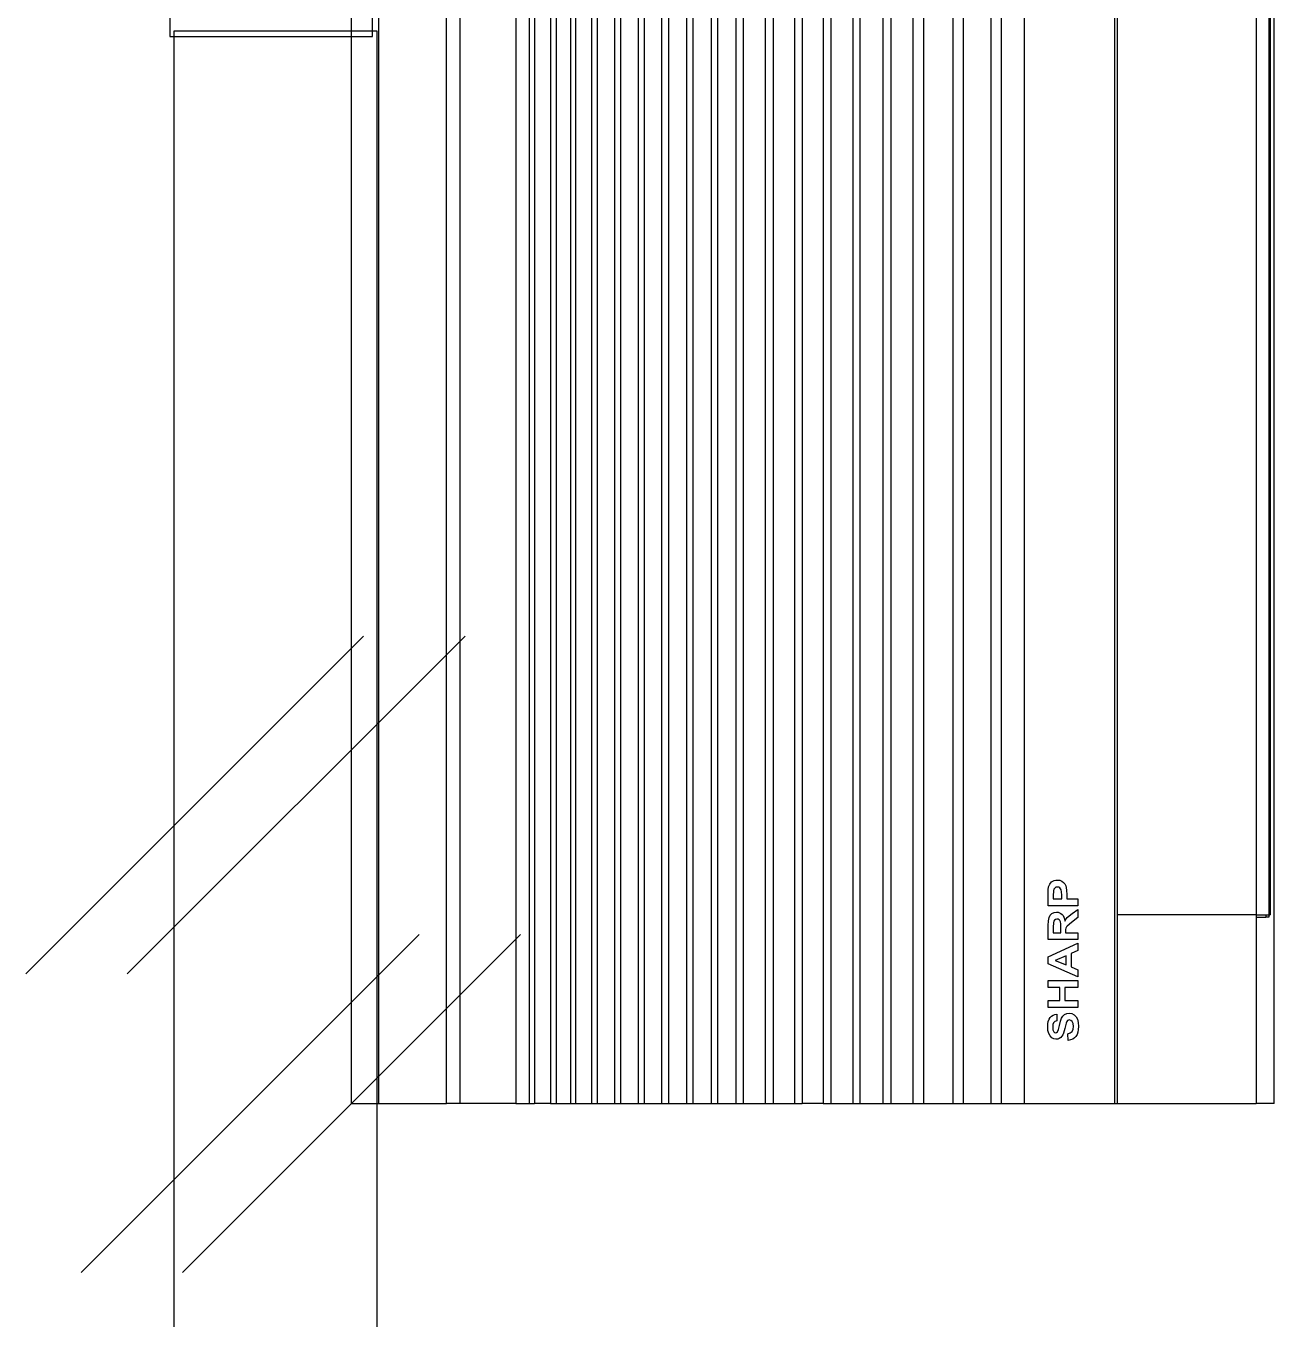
# Model space of a CAD drawing. Header units: millimetres. Extents: x 982 to 80582, y 687 to 58800.
# Drawn here: x 21107 to 22031, y 42180 to 43137 of the extents above; entities that cross this region are included whole.
import ezdxf

# ---------------------------------------------------------------- set-up
doc = ezdxf.new("R2010")
doc.units = ezdxf.units.MM
for name, color, linetype in [('A-WALL', 1, 'Continuous'), ('A-WIN', 9, 'Continuous'), ('A-WLH', 7, 'Continuous'), ('Edges', 7, 'Continuous')]:
    doc.layers.add(name, color=color, linetype=linetype)

# ---------------------------------------------------------------- blocks, each defined once
blk = doc.blocks.new('A$C04C40081')
at = {"layer": 'A-WIN', "color": 8}
for p, q in [((850, 150), (50, 150)), ((850, 75), (50, 75)), ((850, 0), (50, 0))]:
    blk.add_line(p, q, dxfattribs=at)
at = {"layer": 'A-WIN', "color": 8, "linetype": 'Continuous'}
for points in [[(50, 150), (0, 150), (0, 0), (50, 0)], [(850, 150), (900, 150), (900, 0), (850, 0)]]:
    blk.add_lwpolyline(points, close=True, dxfattribs=at)
blk = doc.blocks.new('air con')
at = {"layer": 'Edges'}
for p, q in [((71.402, 41.898), (152.402, 41.898)), ((71.402, 41.898), (71.402, 41.095)), ((71.402, 41.095), (152.402, 41.095)), ((71.402, 41.095), (71.402, 39.122)), ((71.402, 39.122), (152.402, 39.122)), ((71.402, 38.724), (71.402, 39.122)), ((152.402, 38.724), (71.402, 38.724)), ((71.402, 37.092), (71.402, 38.724)), ((71.402, 37.092), (71.402, 36.701)), ((152.402, 37.092), (71.402, 37.092)), ((152.402, 36.701), (71.402, 36.701)), ((71.402, 36.701), (71.402, 36.542)), ((152.402, 36.542), (71.402, 36.542)), ((71.402, 36.078), (71.402, 36.542)), ((152.402, 36.078), (71.402, 36.078)), ((71.402, 36.078), (71.402, 35.914)), ((152.402, 35.914), (71.402, 35.914)), ((71.402, 35.914), (71.402, 35.493)), ((71.402, 35.493), (71.402, 35.34)), ((152.402, 35.493), (71.402, 35.493)), ((152.402, 35.34), (71.402, 35.34)), ((71.402, 35.34), (71.402, 34.877)), ((152.402, 34.877), (71.402, 34.877)), ((71.402, 34.877), (71.402, 34.709)), ((152.402, 34.709), (71.402, 34.709)), ((71.402, 34.709), (71.402, 34.207)), ((152.402, 34.207), (71.402, 34.207)), ((71.402, 34.207), (71.402, 34.022)), ((71.402, 34.022), (71.402, 33.51)), ((152.402, 34.022), (71.402, 34.022)), ((152.402, 33.51), (71.402, 33.51)), ((71.402, 33.51), (71.402, 33.335)), ((152.402, 33.335), (71.402, 33.335)), ((71.402, 33.335), (71.402, 32.826)), ((152.402, 32.826), (71.402, 32.826)), ((71.402, 32.826), (71.402, 32.625)), ((152.402, 32.625), (71.402, 32.625)), ((71.402, 32.625), (71.402, 32.098)), ((152.402, 32.098), (71.402, 32.098)), ((71.402, 32.098), (71.402, 31.911)), ((152.402, 31.911), (71.402, 31.911)), ((71.402, 31.911), (71.402, 31.378)), ((152.402, 31.378), (71.402, 31.378)), ((71.402, 31.378), (71.402, 31.189)), ((152.402, 31.189), (71.402, 31.189)), ((71.402, 31.189), (71.402, 30.654)), ((152.402, 30.654), (71.402, 30.654)), ((71.402, 30.654), (71.402, 30.439)), ((152.402, 30.439), (71.402, 30.439)), ((71.402, 30.439), (71.402, 29.791)), ((152.402, 29.791), (71.402, 29.791)), ((71.402, 29.791), (71.402, 29.562)), ((71.402, 29.562), (71.402, 28.935)), ((152.402, 29.562), (71.402, 29.562)), ((152.402, 28.935), (71.402, 28.935)), ((71.402, 28.935), (71.402, 28.714)), ((152.402, 28.714), (71.402, 28.714)), ((71.402, 28.092), (71.402, 28.714)), ((152.402, 28.092), (71.402, 28.092)), ((71.402, 28.092), (71.402, 27.871)), ((71.402, 27.871), (71.402, 27.226)), ((152.402, 27.871), (71.402, 27.871)), ((152.402, 27.226), (71.402, 27.226)), ((71.402, 27.226), (71.402, 27.024)), ((71.402, 27.024), (71.402, 26.349)), ((152.402, 27.024), (71.402, 27.024)), ((152.402, 26.349), (71.402, 26.349)), ((71.402, 26.349), (71.402, 26.117)), ((152.402, 26.117), (71.402, 26.117)), ((71.402, 26.117), (71.402, 25.469)), ((152.402, 25.469), (71.402, 25.469)), ((71.402, 25.469), (71.402, 25.162)), ((152.402, 25.162), (71.402, 25.162)), ((71.402, 25.162), (71.402, 24.304)), ((152.402, 24.304), (71.402, 24.304)), ((71.402, 24.304), (71.402, 24.002)), ((152.402, 24.002), (71.402, 24.002)), ((71.402, 24.002), (71.402, 23.184)), ((71.402, 23.184), (71.402, 22.883)), ((152.402, 23.184), (71.402, 23.184)), ((152.402, 22.883), (71.402, 22.883)), ((71.402, 22.883), (71.402, 22.213)), ((152.402, 22.213), (71.402, 22.213)), ((71.402, 22.213), (71.402, 19.568)), ((73.283, 21.282), (73.294, 21.346)), ((73.289, 21.232), (73.283, 21.282)), ((73.306, 21.186), (73.289, 21.232)), ((73.294, 21.346), (73.326, 21.406)), ((73.326, 21.406), (73.378, 21.457)), ((73.378, 21.457), (73.448, 21.494)), ((73.448, 21.494), (73.537, 21.517)), ((73.481, 21.324), (73.473, 21.293)), ((73.473, 21.293), (73.48, 21.265)), ((73.48, 21.265), (73.502, 21.241)), ((73.504, 21.347), (73.481, 21.324)), ((73.502, 21.241), (73.567, 21.212)), ((73.563, 21.371), (73.504, 21.347)), ((73.537, 21.517), (73.642, 21.525)), ((73.64, 21.379), (73.563, 21.371)), ((73.567, 21.212), (73.685, 21.182)), ((73.713, 21.372), (73.64, 21.379)), ((73.642, 21.525), (73.729, 21.52)), ((73.766, 21.35), (73.713, 21.372)), ((73.729, 21.52), (73.804, 21.507)), ((73.8, 21.311), (73.766, 21.35)), ((73.82, 21.253), (73.8, 21.311)), ((73.804, 21.507), (73.868, 21.484)), ((74.019, 21.261), (73.82, 21.253)), ((73.868, 21.484), (73.921, 21.453)), ((73.921, 21.453), (73.962, 21.414)), ((73.962, 21.414), (73.992, 21.369)), ((73.992, 21.369), (74.011, 21.318)), ((74.011, 21.318), (74.019, 21.261)), ((74.215, 20.639), (74.215, 21.51)), ((74.215, 21.51), (74.413, 21.51)), ((74.413, 21.51), (74.413, 21.167)), ((74.802, 21.167), (74.802, 21.51)), ((74.802, 21.51), (75.001, 21.51)), ((75.001, 21.51), (75.001, 20.639)), ((75.106, 20.639), (75.489, 21.51)), ((75.592, 21.306), (75.459, 20.983)), ((75.489, 21.51), (75.699, 21.51)), ((75.727, 20.983), (75.592, 21.306)), ((75.699, 21.51), (76.093, 20.639)), ((76.199, 20.639), (76.199, 21.51)), ((76.199, 21.51), (76.616, 21.51)), ((76.552, 21.362), (76.397, 21.362)), ((76.397, 21.362), (76.397, 21.141)), ((76.697, 21.359), (76.552, 21.362)), ((76.616, 21.51), (76.752, 21.504)), ((76.74, 21.347), (76.697, 21.359)), ((76.772, 21.325), (76.74, 21.347)), ((76.752, 21.504), (76.845, 21.486)), ((76.791, 21.294), (76.772, 21.325)), ((76.778, 21.189), (76.793, 21.218)), ((76.798, 21.254), (76.791, 21.294)), ((76.793, 21.218), (76.798, 21.254)), ((76.845, 21.486), (76.91, 21.454)), ((76.91, 21.454), (76.96, 21.403)), ((76.96, 21.403), (76.992, 21.338)), ((76.999, 21.219), (76.986, 21.176)), ((76.992, 21.338), (77.003, 21.266)), ((77.003, 21.266), (76.999, 21.219)), ((77.19, 20.639), (77.19, 21.51)), ((77.19, 21.51), (77.508, 21.51)), ((77.388, 21.362), (77.388, 21.115)), ((77.484, 21.362), (77.388, 21.362)), ((77.627, 21.356), (77.484, 21.362)), ((77.508, 21.51), (77.658, 21.506)), ((77.671, 21.343), (77.627, 21.356)), ((77.658, 21.506), (77.744, 21.497)), ((77.707, 21.318), (77.671, 21.343)), ((77.731, 21.283), (77.707, 21.318)), ((77.716, 21.172), (77.733, 21.203)), ((77.738, 21.239), (77.731, 21.283)), ((77.733, 21.203), (77.738, 21.239)), ((77.744, 21.497), (77.822, 21.465)), ((77.822, 21.465), (77.886, 21.411)), ((77.886, 21.411), (77.911, 21.376)), ((77.911, 21.376), (77.929, 21.336)), ((77.929, 21.336), (77.939, 21.291)), ((77.943, 21.242), (77.935, 21.168)), ((77.939, 21.291), (77.943, 21.242)), ((73.247, 20.922), (73.441, 20.939)), ((73.262, 20.853), (73.247, 20.922)), ((73.287, 20.793), (73.262, 20.853)), ((73.334, 21.144), (73.306, 21.186)), ((73.374, 21.106), (73.334, 21.144)), ((73.412, 21.082), (73.374, 21.106)), ((73.462, 21.059), (73.412, 21.082)), ((73.441, 20.939), (73.467, 20.864)), ((73.598, 21.02), (73.462, 21.059)), ((73.467, 20.864), (73.511, 20.812)), ((73.757, 20.982), (73.598, 21.02)), ((73.685, 21.182), (73.811, 21.152)), ((73.8, 20.965), (73.757, 20.982)), ((73.828, 20.944), (73.8, 20.965)), ((73.8, 20.808), (73.836, 20.847)), ((73.811, 21.152), (73.899, 21.12)), ((73.843, 20.92), (73.828, 20.944)), ((73.836, 20.847), (73.848, 20.892)), ((73.848, 20.892), (73.843, 20.92)), ((73.899, 21.12), (73.961, 21.081)), ((73.961, 21.081), (74.008, 21.031)), ((74.035, 20.82), (74, 20.752)), ((74.008, 21.031), (74.037, 20.968)), ((74.047, 20.892), (74.035, 20.82)), ((74.037, 20.968), (74.047, 20.892)), ((74.413, 21.167), (74.802, 21.167)), ((74.802, 21.02), (74.413, 21.02)), ((74.413, 21.02), (74.413, 20.639)), ((74.802, 20.639), (74.802, 21.02)), ((75.398, 20.837), (75.317, 20.639)), ((75.791, 20.837), (75.398, 20.837)), ((75.459, 20.983), (75.727, 20.983)), ((75.877, 20.639), (75.791, 20.837)), ((76.397, 21.141), (76.544, 21.141)), ((76.437, 21.002), (76.397, 21.002)), ((76.397, 21.002), (76.397, 20.639)), ((76.496, 21), (76.437, 21.002)), ((76.537, 20.993), (76.496, 21)), ((76.568, 20.979), (76.537, 20.993)), ((76.544, 21.141), (76.66, 21.144)), ((76.597, 20.956), (76.568, 20.979)), ((76.702, 20.828), (76.597, 20.956)), ((76.66, 21.144), (76.722, 21.152)), ((76.845, 20.639), (76.702, 20.828)), ((76.722, 21.152), (76.754, 21.167)), ((76.804, 21.034), (76.743, 21.023)), ((76.743, 21.023), (76.802, 20.988)), ((76.754, 21.167), (76.778, 21.189)), ((76.802, 20.988), (76.849, 20.95)), ((76.856, 21.052), (76.804, 21.034)), ((76.849, 20.95), (76.899, 20.895)), ((76.901, 21.075), (76.856, 21.052)), ((76.899, 20.895), (76.962, 20.809)), ((76.938, 21.104), (76.901, 21.075)), ((76.966, 21.138), (76.938, 21.104)), ((76.986, 21.176), (76.966, 21.138)), ((77.388, 21.115), (77.497, 21.115)), ((77.518, 20.967), (77.388, 20.967)), ((77.388, 20.967), (77.388, 20.639)), ((77.497, 21.115), (77.595, 21.119)), ((77.637, 20.97), (77.518, 20.967)), ((77.595, 21.119), (77.654, 21.129)), ((77.724, 20.98), (77.637, 20.97)), ((77.654, 21.129), (77.689, 21.146)), ((77.689, 21.146), (77.716, 21.172)), ((77.776, 20.995), (77.724, 20.98)), ((77.827, 21.021), (77.776, 20.995)), ((77.873, 21.058), (77.827, 21.021)), ((77.91, 21.107), (77.873, 21.058)), ((77.935, 21.168), (77.91, 21.107)), ((73.322, 20.742), (73.287, 20.793)), ((73.367, 20.7), (73.322, 20.742)), ((73.422, 20.666), (73.367, 20.7)), ((73.488, 20.642), (73.422, 20.666)), ((73.565, 20.628), (73.488, 20.642)), ((73.511, 20.812), (73.574, 20.782)), ((73.653, 20.623), (73.565, 20.628)), ((73.574, 20.782), (73.655, 20.772)), ((73.771, 20.631), (73.653, 20.623)), ((73.655, 20.772), (73.739, 20.781)), ((73.739, 20.781), (73.8, 20.808)), ((73.867, 20.655), (73.771, 20.631)), ((73.943, 20.695), (73.867, 20.655)), ((74, 20.752), (73.943, 20.695)), ((74.413, 20.639), (74.215, 20.639)), ((75.001, 20.639), (74.802, 20.639)), ((75.317, 20.639), (75.106, 20.639)), ((76.093, 20.639), (75.877, 20.639)), ((76.397, 20.639), (76.199, 20.639)), ((77.082, 20.639), (76.845, 20.639)), ((76.962, 20.809), (77.082, 20.639)), ((77.388, 20.639), (77.19, 20.639)), ((152.402, 19.568), (71.402, 19.568)), ((71.402, 19.568), (71.402, 19.493)), ((152.402, 19.493), (71.402, 19.493)), ((71.402, 19.493), (71.402, 15.42)), ((76.921, 15.42), (76.921, 19.493)), ((76.921, 18.47), (76.921, 18.812)), ((76.921, 18.133), (76.921, 18.47)), ((76.921, 17.803), (76.921, 18.133)), ((76.921, 17.48), (76.921, 17.803)), ((76.921, 17.163), (76.921, 17.48)), ((76.921, 16.853), (76.921, 17.163)), ((76.921, 16.551), (76.921, 16.853)), ((76.921, 16.256), (76.921, 16.551)), ((76.921, 15.969), (76.921, 16.256)), ((76.921, 15.69), (76.921, 15.969)), ((76.921, 15.42), (76.921, 15.69)), ((76.855, 15.42), (71.402, 15.42)), ((71.402, 14.898), (71.402, 15.42)), ((76.921, 15.42), (76.855, 15.42)), ((76.855, 15.42), (76.855, 15.142)), ((76.921, 15.142), (76.855, 15.142)), ((76.855, 15.051), (76.855, 15.142)), ((76.921, 15.42), (76.921, 15.142)), ((146.421, 15.42), (76.921, 15.42)), ((76.921, 15.142), (76.921, 15.051)), ((71.402, 14.898), (152.402, 14.898)), ((76.921, 15.051), (76.855, 15.051)), ((146.421, 15.051), (76.921, 15.051)), ((76.921, 15.051), (76.921, 15.012)), ((146.421, 15.012), (76.921, 15.012))]:
    blk.add_line(p, q, dxfattribs=at)

msp = doc.modelspace()

# ---------------------------------------------------------------- linework, layer by layer
at = {"layer": 'A-WALL', "color": 8}
msp.add_lwpolyline([(21217.05, 43133.09), (21367.05, 43133.09), (21367.05, 41658.09), (21217.05, 41658.09)], close=True, dxfattribs=at)
at = {"layer": 'A-WLH', "color": 8}
for p, q in [((21107.28, 42435.15), (21357.28, 42685.15)), ((21182.28, 42435.15), (21432.28, 42685.15)), ((21148.31, 42214.26), (21398.31, 42464.26)), ((21223.31, 42214.26), (21473.31, 42464.26))]:
    msp.add_line(p, q, dxfattribs=at)

# ---------------------------------------------------------------- block references
at = {"xscale": 25.2884805851763, "yscale": 25.2884805851763, "zscale": 25.2884805851763, "rotation": 90}
msp.add_blockref('air con', (22407.84, 40533.61), dxfattribs=at)
at = {"layer": 'A-WIN', "color": 8, "rotation": 90}
msp.add_blockref('A$C04C40081', (21363.79, 43129.04), dxfattribs=at)

doc.saveas('drawing.dxf')
